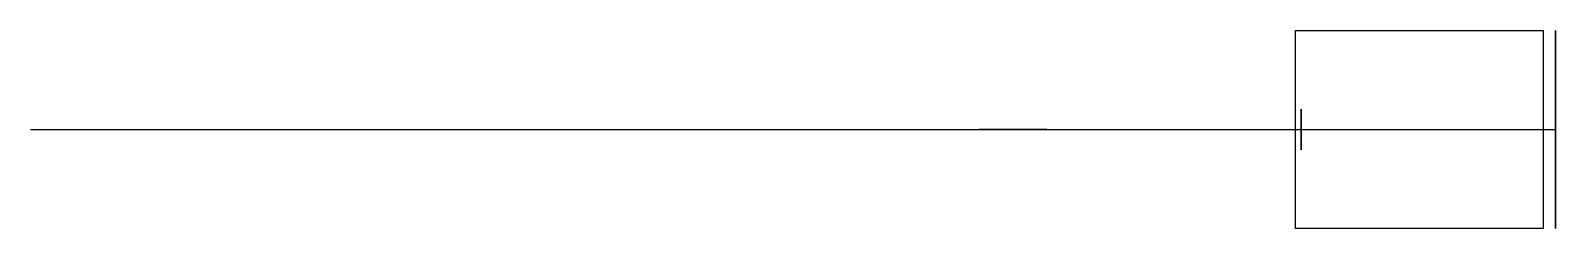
# Model space of a CAD drawing. Header units: millimetres. Extents: x -608 to 892, y 333 to 528.
import ezdxf

# ---------------------------------------------------------------- set-up
doc = ezdxf.new("R2010")
doc.units = ezdxf.units.MM

msp = doc.modelspace()

# ---------------------------------------------------------------- linework, layer by layer
at = {"extrusion": (0, -1, 6.12323e-17)}
for p, q in [((-607.7, 430.1), (-107.7, 430.1)), ((-107.7, 430.1), (892.3, 430.1)), ((-107.7, 430.1), (758.3, 430.1, 500))]:
    msp.add_line(p, q, dxfattribs=at)
at = {"extrusion": (-0.866025, -9.18485e-17, -0.5), "elevation": -906.7}
msp.add_lwpolyline([(-527.6, -189.7), (-332.6, -189.7), (-332.6, 297.3), (-527.6, 297.3)], close=True, dxfattribs=at)
at = {"extrusion": (-1, -6.12323e-17, 3.7494e-33), "elevation": -892.3}
msp.add_lwpolyline([(-527.6, -243.5), (-332.6, -243.5), (-332.6, 243.5), (-527.6, 243.5)], close=True, dxfattribs=at)
at = {"extrusion": (-1, 0, 6.12323e-17)}
msp.add_circle((-430.1, 0, -642.3), 20, dxfattribs=at)
at = {"extrusion": (0, -1, 6.12323e-17)}
msp.add_arc((-107.7, 0, -430.1), 500, 0, 30, dxfattribs=at)

doc.saveas('drawing.dxf')
